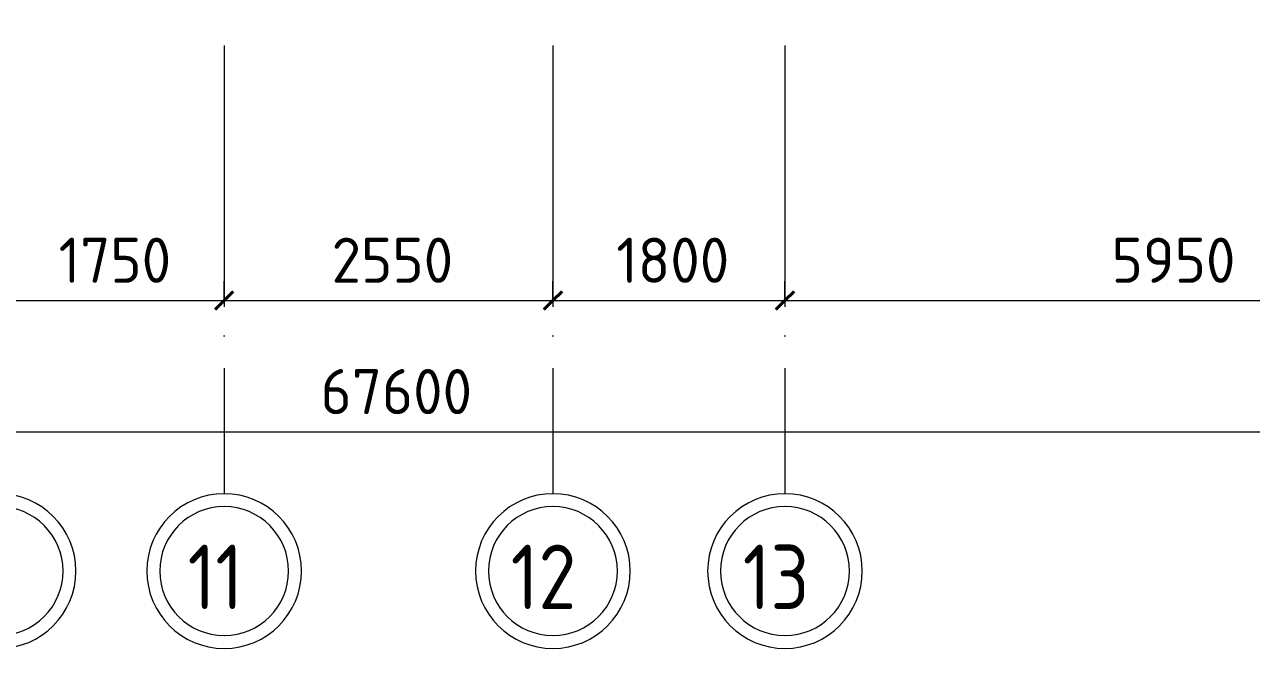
# Model space of a CAD drawing. Header units: millimetres. Extents: x -695119 to 412940, y -249585 to 622758.
# Drawn here: x 140313 to 149830, y 46209 to 51046 of the extents above; entities that cross this region are included whole.
import ezdxf

# ---------------------------------------------------------------- set-up
doc = ezdxf.new("R2010")
doc.units = ezdxf.units.MM
doc.linetypes.add('ADSK_Линия сетки', pattern=[25, 20, -2.5, 0, -2.5])
doc.layers.add('Оси', color=252, linetype='Continuous', lineweight=9)
doc.layers.add('Размеры', color=7, linetype='Continuous', lineweight=9)
doc.styles.add('GOST Common_2', font='', dxfattribs={"width": 0.9, "height": 250})
doc.styles.add('GOST Common_4', font='', dxfattribs={"height": 7})
doc.styles.get('GOST Common_2').set_extended_font_data('GOST type B')
doc.styles.get('GOST Common_4').set_extended_font_data('GOST type B')

# ---------------------------------------------------------------- blocks, each defined once
blk = doc.blocks.new('1 этаж')
at = {"layer": 'Оси', "color": 251, "linetype": 'ADSK_Линия сетки', "ltscale": 100, "true_color": 0x636466}
for p, q in [((-32957.8, 32208.9), (-32957.8, -33767.9)), ((-30407.8, 32208.9), (-30407.8, -33767.9)), ((-28607.8, 32208.9), (-28607.8, -33767.9))]:
    blk.add_line(p, q, dxfattribs=at)
at = {"layer": 'Оси', "color": 251, "lineweight": 20, "true_color": 0x636466}
for centre, radius, start, end in [((-34707.8, -34367.9), 600, 0, 180), ((-32957.8, -34367.9), 600, 0, 180), ((-30407.8, -34367.9), 600, 0, 180), ((-28607.8, -34367.9), 600, 0, 180), ((-34707.8, -34367.9), 500, 0, 180), ((-32957.8, -34367.9), 500, 0, 180), ((-30407.8, -34367.9), 500, 0, 180), ((-28607.8, -34367.9), 500, 0, 180), ((-34707.8, -34367.9), 600, 180, 0), ((-34707.8, -34367.9), 500, 180, 0), ((-32957.8, -34367.9), 600, 180, 0), ((-32957.8, -34367.9), 500, 180, 0), ((-30407.8, -34367.9), 600, 180, 0), ((-30407.8, -34367.9), 500, 180, 0), ((-28607.8, -34367.9), 600, 180, 0), ((-28607.8, -34367.9), 500, 180, 0)]:
    blk.add_arc(centre, radius, start, end, dxfattribs=at)
at = {"layer": 'Размеры', "color": 251, "lineweight": 20, "true_color": 0x636466}
for p, q in [((-32957.8, -32270.5), (-32957.8, -32120.5)), ((-32957.8, -32270.5), (-32957.8, -32120.5)), ((-30407.8, -32270.5), (-30407.8, -32120.5)), ((-30407.8, -32270.5), (-30407.8, -32120.5)), ((-28607.8, -32270.5), (-28607.8, -32120.5)), ((-28607.8, -32270.5), (-28607.8, -32120.5)), ((-34707.8, -32270.5), (-32957.8, -32270.5)), ((-32957.8, -32270.5), (-32957.8, -32320.5)), ((-32957.8, -32270.5), (-30407.8, -32270.5)), ((-32957.8, -32270.5), (-32957.8, -32320.5)), ((-30407.8, -32270.5), (-30407.8, -32320.5)), ((-30407.8, -32270.5), (-28607.8, -32270.5)), ((-30407.8, -32270.5), (-30407.8, -32320.5)), ((-28607.8, -32270.5), (-28607.8, -32320.5)), ((-28607.8, -32270.5), (-22657.8, -32270.5)), ((-28607.8, -32270.5), (-28607.8, -32320.5)), ((-65607.8, -33288.8), (2292.2, -33288.8))]:
    blk.add_line(p, q, dxfattribs=at)
at = {"layer": 'Размеры', "color": 251, "lineweight": 40, "true_color": 0x636466}
for p, q in [((-32957.8, -32270.5), (-32887.1, -32199.8)), ((-32957.8, -32270.5), (-32887.1, -32199.8)), ((-30407.8, -32270.5), (-30337.1, -32199.8)), ((-30407.8, -32270.5), (-30337.1, -32199.8)), ((-28607.8, -32270.5), (-28537.1, -32199.8)), ((-28607.8, -32270.5), (-28537.1, -32199.8)), ((-32957.8, -32270.5), (-33028.5, -32341.2)), ((-32957.8, -32270.5), (-33028.5, -32341.2)), ((-30407.8, -32270.5), (-30478.5, -32341.2)), ((-30407.8, -32270.5), (-30478.5, -32341.2)), ((-28607.8, -32270.5), (-28678.5, -32341.2)), ((-28607.8, -32270.5), (-28678.5, -32341.2))]:
    blk.add_line(p, q, dxfattribs=at)
at = {"layer": 'Оси', "color": 251, "true_color": 0x636466, "style": 'GOST Common_2', "width": 0.9}
for s, p in [('11', (-33240.5, -34663.3)), ('12', (-30735, -34663.3)), ('13', (-28935, -34663.3))]:
    blk.add_text(s, height=500, dxfattribs=at).set_placement(p)
at = {"layer": 'Размеры', "color": 251, "lineweight": 20, "true_color": 0x636466, "char_height": 350, "attachment_point": 1, "line_spacing_factor": 1.022761, "style": 'GOST Common_4'}
for s, insert, width in [('1750', (-34241.5, -31783.1), 980.828), ('2550', (-32124.3, -31783.1), 1059.58), ('1800', (-29916.5, -31783.1), 980.828), ('5950', (-26074.3, -31783.1), 1059.58), ('67600', (-32209.7, -32801.4), 1324.476)]:
    blk.add_mtext(s, dxfattribs=dict(at, insert=insert, width=width))

msp = doc.modelspace()

# ---------------------------------------------------------------- block references
msp.add_blockref('1 этаж', (174819.19, 81176.937))

doc.saveas('drawing.dxf')
